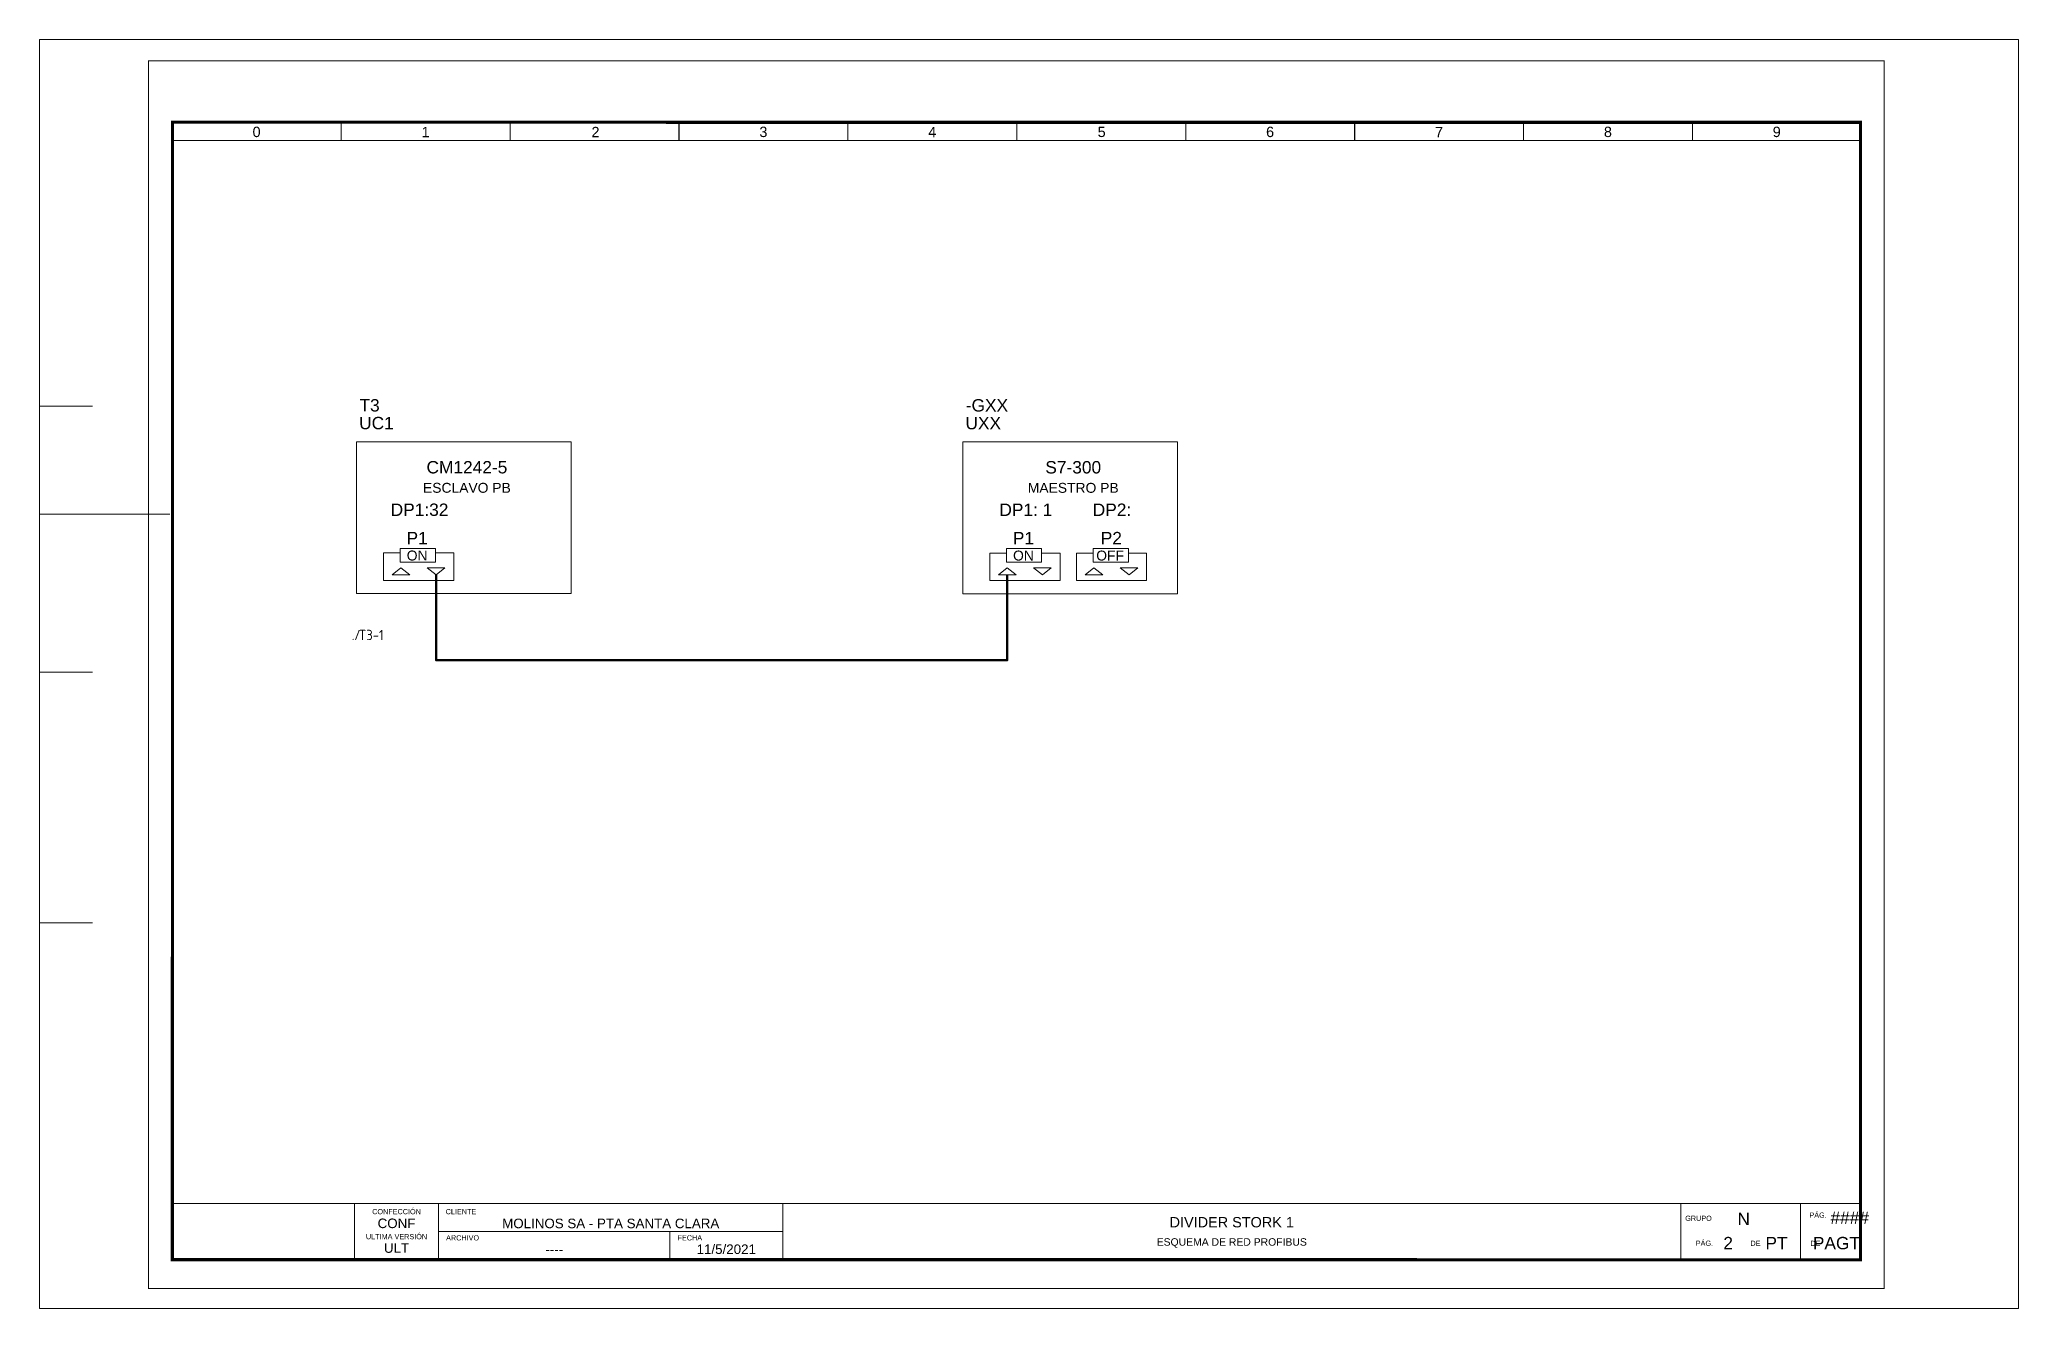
# Paper-space layout 'Layout1' of a CAD drawing. Header units: millimetres. Extents: x -26 to 453, y -5 to 302.
# The model-space entities are those that its viewports show. They can reach past a viewport. Long polylines and large blocks are cut down to what shows.
import ezdxf
from ezdxf.enums import TextEntityAlignment as Align

# ---------------------------------------------------------------- set-up
doc = ezdxf.new("R2010")
doc.units = ezdxf.units.MM
doc.layers.add('eProC - L2', color=41, linetype='Continuous', lineweight=20)
doc.layers.add('GRN_ENC', color=3, linetype='Continuous', lineweight=50)
doc.layers.add('SYMS', color=7, linetype='Continuous')
doc.layers.add('XREF', color=7, linetype='Continuous')
doc.styles.get("Standard").update_dxf_attribs({"font": 'arial.ttf'})
doc.styles.add('WD_IEC', font='ISOCP2.shx', dxfattribs={"width": 0.9, "height": 4})
picture_1 = doc.add_image_def('image1.jpg', size_in_pixel=(564, 174))

# ---------------------------------------------------------------- blocks, each defined once
blk = doc.blocks.new('eproc_rotulo_010')
at = {"layer": 'eProC - L2', "color": 0, "lineweight": 5, "const_width": 0.233}
for points in [[(0.12, 297.12), (420.12, 297.12), (420.12, 0.12), (0.12, 0.12), (0.12, 297.12)], [(5.9, 20.72), (414.37, 20.7)], [(49.98, 7.12), (49.98, 20.72)], [(70.35, 7.12), (70.35, 20.72)], [(153.64, 7.04), (153.64, 20.64)], [(70.35, 13.92), (153.64, 13.92)], [(126.3, 7.12), (126.3, 13.92)]]:
    blk.add_lwpolyline(points, dxfattribs=at)
at = {"layer": 'eProC - L2', "color": 0}
blk.add_lwpolyline([(420.12, 0.12), (420.12, 297.12), (0.12, 297.12), (0.12, 0.12), (420.12, 0.12)], dxfattribs=at)
at = {"layer": 'eProC - L2', "color": 0, "lineweight": 40, "const_width": 0.75}
blk.add_lwpolyline([(5.92, 7.13), (414.37, 7.11), (414.4, 282.24), (5.95, 282.27)], close=True, dxfattribs=at)
at = {"layer": 'eProC - L2', "color": 0, "lineweight": 5, "const_width": 0.233}
for points in [[(46.8, 277.83), (5.9, 277.83), (5.9, 282.27), (46.8, 282.27)], [(87.64, 277.83), (46.75, 277.83), (46.75, 282.27), (87.64, 282.27)], [(128.54, 277.83), (87.64, 277.83), (87.64, 282.26), (128.54, 282.26)], [(169.38, 277.83), (128.49, 277.83), (128.49, 282.26), (169.38, 282.26)], [(210.28, 277.82), (169.38, 277.82), (169.38, 282.26), (210.28, 282.26)], [(251.12, 277.82), (210.23, 277.82), (210.23, 282.26), (251.12, 282.26)], [(292.02, 277.82), (251.12, 277.82), (251.12, 282.25), (292.02, 282.25)], [(332.86, 277.82), (291.97, 277.82), (291.97, 282.25), (332.86, 282.25)], [(373.76, 277.83), (332.86, 277.83), (332.86, 282.27), (373.76, 282.27)], [(414.6, 277.83), (373.71, 277.83), (373.71, 282.27), (414.6, 282.27)]]:
    blk.add_lwpolyline(points, close=True, dxfattribs=at)
at = {"layer": 'eProC - L2', "color": 0, "lineweight": 0, "const_width": 0.233}
for points in [[(370.87, 7.1), (370.87, 20.7)], [(399.87, 7.1), (399.87, 20.7)]]:
    blk.add_lwpolyline(points, dxfattribs=at)
at = {"layer": 'eProC - L2', "color": 0, "lineweight": 20, "char_height": 2.5, "attachment_point": 8}
for s, insert in [('{\\fArial|b0|i0|c0|p18;0}', (26.3, 278.65)), ('{\\fArial|b0|i0|c0|p18;1}', (67.19, 278.65)), ('{\\fArial|b0|i0|c0|p18;2}', (108.3, 278.65)), ('{\\fArial|b0|i0|c0|p18;3}', (148.93, 278.65)), ('{\\fArial|b0|i0|c0|p18;4}', (189.78, 278.65)), ('{\\fArial|b0|i0|c0|p18;5}', (230.77, 278.65)), ('{\\fArial|b0|i0|c0|p18;6}', (271.52, 278.65)), ('{\\fArial|b0|i0|c0|p18;7}', (312.41, 278.65)), ('{\\fArial|b0|i0|c0|p18;8}', (353.26, 278.65)), ('{\\fArial|b0|i0|c0|p18;9}', (394.11, 278.65))]:
    blk.add_mtext(s, dxfattribs=dict(at, insert=insert))
at = {"layer": 'eProC - L2', "color": 0, "char_height": 1.2552}
for s, insert, attachment_point in [('{\\fArial|b0|i0|c0|p18;CONFECCIÓN }', (60.16, 18.11), 8), ('{\\fArial|b0|i0|c0|p18;CLIENTE}', (72.05, 18.11), 7), ('{\\fArial|b0|i0|c0|p18;GRUPO}', (371.96, 16.49), 7), ('{\\fArial|b0|i0|c0|p18;PÁG.}', (402.01, 17.26), 7), ('{\\fArial|b0|i0|c0|p18;ULTIMA VERSIÓN}', (60.16, 12.05), 8), ('{\\fArial|b0|i0|c0|p18;ARCHIVO}', (72.15, 11.76), 7), ('{\\fArial|b0|i0|c0|p18;FECHA}', (128.15, 11.76), 7), ('{\\fArial|b0|i0|c0|p18;PÁG.}', (374.51, 10.46), 7), ('{\\fArial|b0|i0|c0|p18;DE}', (387.74, 10.46), 7), ('{\\fArial|b0|i0|c0|p18;DE}', (402.24, 10.46), 7)]:
    blk.add_mtext(s, dxfattribs=dict(at, insert=insert, attachment_point=attachment_point))
at = {"layer": 'eProC - L2', "color": 0}
for tag, height, p in [('CONF', 2.31, (60.16, 14.76)), ('CLIENTE', 2.31, (111.99, 14.74)), ('DESC_1', 2.5, (262.25, 14.94)), ('ULT', 2.31, (60.16, 8.79)), ('ARCH', 2.31, (98.32, 8.46)), ('FECHA', 2.31, (139.94, 8.5)), ('DESC__2', 1.8, (262.25, 10.51))]:
    blk.add_attdef(tag, text='', height=height, dxfattribs=at).set_placement(p, align=Align.CENTER)
for tag, p in [('GR', (386.11, 17)), ('PGRAL', (411.76, 17.25)), ('PG', (382.35, 11.13)), ('PT', (394.05, 11.13)), ('PAGT', (408.55, 11.13))]:
    blk.add_attdef(tag, text='', height=3, dxfattribs=at).set_placement(p, align=Align.MIDDLE_CENTER)
at = {"layer": 'eProC - L2', "color": 0, "flags": 9}
blk.add_attdef('WD_TB', (0.12, 0.12), '', height=2.5, dxfattribs=at)
at = {"layer": 'eProC - L2', "color": 0}
image = blk.add_image(picture_1, insert=(5.9, 7.12), size_in_units=(44.08, 13.6), dxfattribs=at)
image.dxf.flags = 7
blk = doc.blocks.new('eProC_NodoProfibus_01')
at = {"layer": 'eProC - L2'}
for points in [[(25.97, 0), (0, 0), (0, -18.38), (25.97, -18.38)], [(5.3, -12.92), (9.55, -12.92), (9.55, -14.58), (5.3, -14.58)], [(15.79, -12.92), (20.04, -12.92), (20.04, -14.58), (15.79, -14.58)]]:
    blk.add_lwpolyline(points, close=True, dxfattribs=at)
for points in [[(5.3, -13.46), (3.27, -13.46), (3.27, -16.78), (11.77, -16.78), (11.77, -13.46), (9.55, -13.46)], [(15.79, -13.46), (13.75, -13.46), (13.75, -16.78), (22.25, -16.78), (22.25, -13.46), (20.04, -13.46)], [(6.45, -16.1), (5.39, -15.27), (4.33, -16.1), (6.45, -16.1)], [(8.58, -15.27), (9.64, -16.1), (10.7, -15.27), (8.58, -15.27)], [(16.94, -16.1), (15.88, -15.27), (14.81, -16.1), (16.94, -16.1)], [(19.06, -15.27), (20.12, -16.1), (21.19, -15.27), (19.06, -15.27)]]:
    blk.add_lwpolyline(points, dxfattribs=at)
for tag, p in [('GXX', (0.37, 3.65)), ('KXXX.X', (0.33, 1.5))]:
    blk.add_attdef(tag, p, '', height=1.5, dxfattribs=at)
for tag, height, p in [('DESC1', 1.5, (13.37, -3.84)), ('DESC2', 1.2, (13.37, -6.18)), ('DP1', 1.5, (7.64, -8.98)), ('DP2', 1.5, (18.06, -8.98)), ('P1', 1.5, (7.35, -12.41)), ('P2', 1.5, (17.98, -12.41)), ('R1', 1.2, (7.35, -14.37)), ('R2', 1.2, (17.83, -14.37))]:
    blk.add_attdef(tag, text='', height=height, dxfattribs=at).set_placement(p, align=Align.CENTER)
blk = doc.blocks.new('eProC_NodoProfibusSimple_00')
at = {"layer": 'eProC - L2'}
for points in [[(25.97, 0), (0, 0), (0, -18.38), (25.97, -18.38)], [(5.3, -12.92), (9.55, -12.92), (9.55, -14.58), (5.3, -14.58)]]:
    blk.add_lwpolyline(points, close=True, dxfattribs=at)
for points in [[(5.3, -13.46), (3.27, -13.46), (3.27, -16.78), (11.77, -16.78), (11.77, -13.46), (9.55, -13.46)], [(6.45, -16.1), (5.39, -15.27), (4.33, -16.1), (6.45, -16.1)], [(8.58, -15.27), (9.64, -16.1), (10.7, -15.27), (8.58, -15.27)]]:
    blk.add_lwpolyline(points, dxfattribs=at)
for tag, p in [('GXX', (0.37, 3.65)), ('KXXX.X', (0.33, 1.5))]:
    blk.add_attdef(tag, p, '', height=1.5, dxfattribs=at)
for tag, height, p in [('DESC1', 1.5, (13.37, -3.84)), ('DESC2', 1.2, (13.37, -6.18)), ('DP1', 1.5, (7.64, -8.98)), ('P1', 1.5, (7.35, -12.41)), ('R1', 1.2, (7.35, -14.37))]:
    blk.add_attdef(tag, text='', height=height, dxfattribs=at).set_placement(p, align=Align.CENTER)
blk = doc.blocks.new('HA2D1_REF')
at = {"insert": (0.12, 1.25), "char_height": 2.5, "attachment_point": 1, "style": 'WD_IEC'}
blk.add_mtext_dynamic_manual_height_columns('./', width=3.6033, gutter_width=12.5, heights=[0], dxfattribs=at)
at = {"style": 'WD_IEC', "flags": 8}
blk.add_attdef('SIGCODE', (0, 3), '', height=2.5, dxfattribs=at)
at = {"style": 'WD_IEC'}
blk.add_attdef('XREF', text='', height=2.5, dxfattribs=at).set_placement((1.82, 0), align=Align.MIDDLE_LEFT)
blk.add_attdef('DESC1', text='', height=2.5, dxfattribs=at).set_placement((4.5, -4.19), align=Align.MIDDLE_CENTER)

msp = doc.modelspace()

# ---------------------------------------------------------------- linework, layer by layer
at = {"layer": 'eProC - L2'}
for p, q in [((-13.42, 213.55), (-134.94, 213.55)), ((5.32, 187.49), (-116.2, 187.49)), ((-13.42, 149.27), (-134.94, 149.27)), ((-13.42, 88.64), (-134.95, 88.64))]:
    msp.add_line(p, q, dxfattribs=at)
at = {"layer": 'GRN_ENC'}
msp.add_lwpolyline([(69.73, 172.81), (69.73, 152.12), (207.93, 152.12), (207.93, 172.8)], dxfattribs=at)

# ---------------------------------------------------------------- block references
at = {"color": 4, "xscale": 2, "yscale": 2, "zscale": 2}
for name, p, values in [('eProC_NodoProfibusSimple_00', (50.45, 205), {'R1': 'ON', 'DESC1': 'CM1242-5', 'DESC2': 'ESCLAVO PB', 'DP1': 'DP1:32', 'P1': 'P1', 'KXXX.X': 'UC1', 'GXX': 'T3'}), ('eProC_NodoProfibus_01', (197.15, 204.99), {'DP2': 'DP2:', 'GXX': '-GXX', 'KXXX.X': 'UXX', 'P1': 'P1', 'DP1': 'DP1: 1', 'DESC2': 'MAESTRO PB', 'DESC1': 'S7-300', 'P2': 'P2', 'R1': 'ON', 'R2': 'OFF'})]:
    msp.add_blockref(name, p, dxfattribs=at).add_auto_attribs(values)
at = {"layer": 'eProC - L2'}
msp.add_blockref('eproc_rotulo_010', (0, 0), dxfattribs=at).add_auto_attribs({'PAGT': 'PAGT', 'PGRAL': '####', 'PT': 'PT', 'CONF': 'CONF', 'ULT': 'ULT', 'ARCH': '----', 'GR': 'N', 'PG': '2', 'DESC_1': 'DIVIDER STORK 1', 'DESC__2': 'ESQUEMA DE RED PROFIBUS', 'FECHA': '11/5/2021', 'CLIENTE': 'MOLINOS SA - PTA SANTA CLARA'})
at = {"layer": 'SYMS'}
ref = msp.add_blockref('HA2D1_REF', (49.24, 158.23), dxfattribs=at)
ref.add_attrib('XREF', 'T3-1', dxfattribs={"layer": 'XREF', "height": 2.5, "style": 'WD_IEC'}).set_placement((51.06, 158.23), align=Align.MIDDLE_LEFT)

psp = doc.layouts.get("Layout1")

# ---------------------------------------------------------------- viewports
at = {"layer": '0'}
psp.add_viewport(center=(213.13, 148.76), size=(478.79, 306.9305), view_center_point=(213.19, 148.8), view_height=306.9305, dxfattribs=at)

doc.saveas('drawing.dxf')
